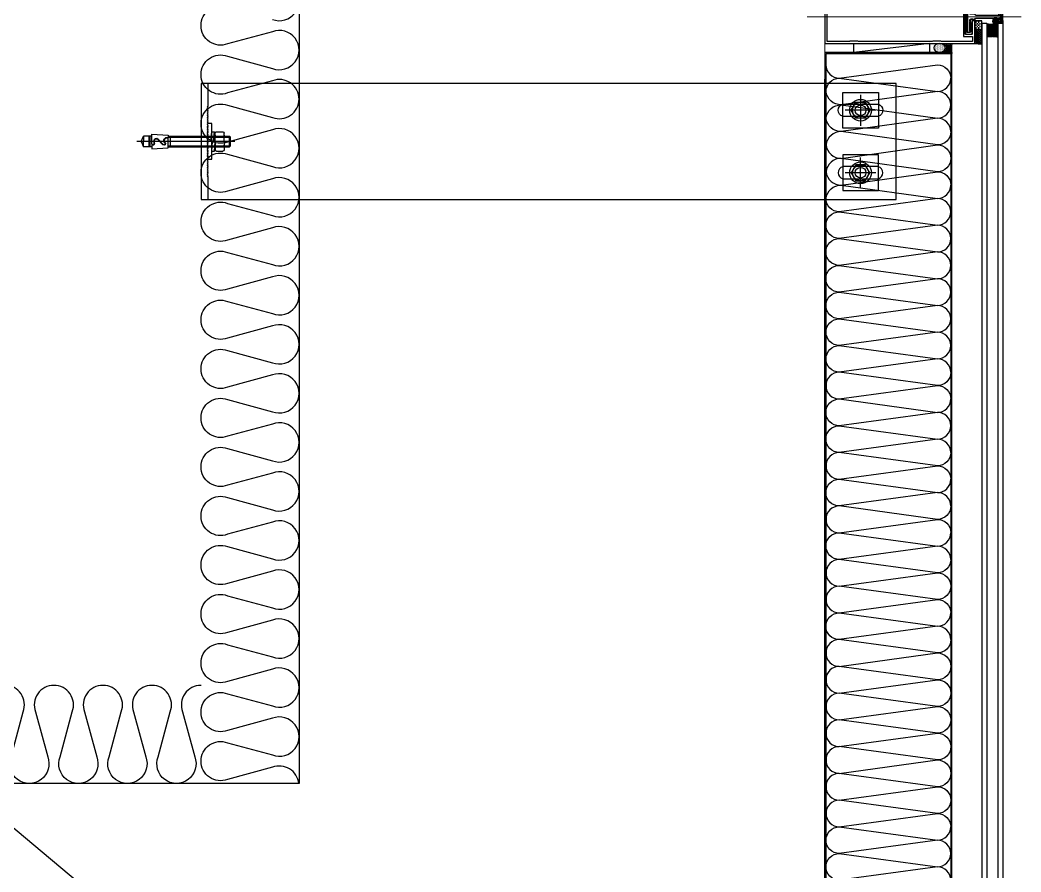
# Model space of a CAD drawing. Header units: millimetres. Extents: x 17311 to 801382, y -242618 to -104888.
# Drawn here: x 158792 to 159915, y -220068 to -219112 of the extents above; entities that cross this region are included whole.
import ezdxf

# ---------------------------------------------------------------- set-up
doc = ezdxf.new("R2010")
doc.units = ezdxf.units.MM
doc.header["$LTSCALE"] = 250
for name, color, linetype in [('A-ETC-8', 8, 'Continuous'), ('A-WIN', 4, 'Continuous'), ('B-AR', 7, 'Continuous'), ('EGI', 6, 'Continuous'), ('GLASS', 7, 'Continuous'), ('ISL', 251, 'Continuous'), ('polyamide', 6, 'Continuous'), ('SEALANT', 252, 'Continuous'), ('W200', 7, 'Continuous')]:
    doc.layers.add(name, color=color, linetype=linetype)
doc.layers.add('A-WIN-ELE', color=8, linetype='Continuous', lineweight=9)
doc.layers.add('CEN', color=1, linetype='Continuous', lineweight=9)
pattern_1 = [(90, (81579.6663, 89232.96467), (-0.15875, 0.079375), [0, -0.15875])]

# ---------------------------------------------------------------- blocks, each defined once
blk = doc.blocks.new('커튼월 히든바_F')
at = {"layer": 'GLASS', "transparency": 33554687}
h = blk.add_hatch(dxfattribs=at)
h.set_pattern_fill('ANSI37', color=253, scale=10, angle=90, style=0)
h.set_pattern_definition([(315, (-462.3626, 2021.3178), (0.8838835, 0.8838835), []), (45, (-462.3626, 2021.3178), (-0.8838835, 0.8838835), [])])
h.paths.add_polyline_path([(-182, 8.5, 0.198912), (-181.7, 7.8, 0.112366), (-194.3, 7.8, 0.198912), (-194, 8.5), (-194, 15.5), (-193, 15.5), (-193, 16.2, 0.414214), (-192.3, 15.5), (-183.8, 15.5, 0.414035), (-183.1, 16.2), (-183.1, 15.5), (-182, 15.5)])
at = {"layer": 'SEALANT', "transparency": 33554687}
h = blk.add_hatch(dxfattribs=at)
h.set_pattern_fill('ANSI37', color=253, scale=0.5)
h.set_pattern_definition([(225, (58237.0189, -22344.7967), (1.122532015, -1.122532015), []), (315, (58237.0189, -22344.7967), (1.122532015, 1.122532015), [])])
h.paths.add_polyline_path([(-168, 14.5), (-176, 14.5), (-176, 31, 0.032752), (-168, 30)])
at = {"layer": 'SEALANT'}
h = blk.add_hatch(dxfattribs=at)
h.set_pattern_fill('DASH', color=253, scale=0.5, angle=90, style=0)
h.set_pattern_definition([(270, (-24016.0779, 66483.7451), (1.5875, -1.5875), [1.5875, -1.5875])])
h.paths.add_polyline_path([(-168, 14.5), (-176, 14.5), (-176, 4.5), (-168, 4.5)])
h = blk.add_hatch(dxfattribs=at)
h.set_pattern_fill('DOTS', color=8, scale=10, angle=248.1986)
h.set_pattern_definition([(248.1986, (-86538.2096, -35092.0081), (0.464238432, -0.5222680618), [0, -0.625])])
edge = h.paths.add_edge_path()
edge.add_ellipse((-191.4, 4.9), major_axis=(0, 3.37), ratio=1, start_angle=0, end_angle=360, ccw=False)
at = {"layer": 'SEALANT', "transparency": 33554687}
h = blk.add_hatch(dxfattribs=at)
h.set_pattern_fill('DOTS', color=253, scale=0.1, angle=90)
h.set_pattern_definition(pattern_1)
h.paths.add_polyline_path([(-167.9, 2.7), (-166.1, 2.7), (-166.1, 2.9), (-166.1, 3.8), (-166.1, 4.5), (-167.5, 4.5, -0.362029), (-168, 4.9, -0.057613), (-168.3, 2.5), (-168.1, 2.7, -0.198912)])
h = blk.add_hatch(dxfattribs=at)
h.set_pattern_fill('DOTS', color=253, scale=0.1, angle=270)
h.set_pattern_definition(pattern_1)
h.paths.add_polyline_path([(-167.9, -2.7), (-166.1, -2.7), (-166.1, -3), (-166.1, -3.8), (-166.1, -4.5), (-167.5, -4.5, 0.362029), (-168, -4.9, 0.057613), (-168.3, -2.5), (-168.1, -2.7, 0.198912)])
at = {"layer": 'B-AR'}
for points in [[(-165.3, 19, -0.414214), (-164.3, 20), (-158, 20, -0.414214), (-157.5, 19.5), (-157.5, -19.5, -0.414214), (-158, -20), (-164.3, -20, -0.414214), (-165.3, -19), (-165.3, -4.7, 0.414214), (-165.5, -4.5), (-167.5, -4.5, 0.414214), (-168, -5), (-168, -30), (0, -30), (0, 30), (-168, 30), (-168, 5, 0.414214), (-167.5, 4.5), (-165.5, 4.5, 0.414214), (-165.3, 4.7)], [(-130.6, -28), (-165.2, -28, -0.414214), (-165.7, -27.5), (-165.7, -22.7, -0.414214), (-165.2, -22.2), (-155.8, -22.2, 0.414214), (-155.3, -21.7), (-155.3, 21.7, 0.414214), (-155.8, 22.2), (-165.2, 22.2, -0.414214), (-165.7, 22.7), (-165.7, 27.5, -0.414214), (-165.2, 28), (-130.6, 28), (-130.1, 27.5), (-120.9, 27.5), (-120.4, 28), (-37.6, 28), (-37.1, 27.5), (-27.9, 27.5), (-27.4, 28), (-3, 28, -0.414214), (-2.5, 27.5), (-2.5, -27.5, -0.414214), (-3, -28), (-27.4, -28), (-27.9, -27.5), (-37.1, -27.5), (-37.6, -28), (-120.4, -28), (-120.9, -27.5), (-130.1, -27.5)], [(-163.6, -2.7, -0.414214), (-162.6, -3.7), (-162.6, -4.6, 0.298217), (-162.9, -5.1, 0.298217), (-162.6, -5.5), (-162.6, -16.3, 0.298217), (-162.9, -16.8, 0.414214), (-162.4, -17.3), (-160.4, -17.3, 0.414214), (-159.9, -16.8, 0.236068), (-160.1, -16.4), (-160.1, -0.4, 0.236068), (-159.9, 0, 0.236068), (-160.1, 0.4), (-160.1, 16.4, 0.236068), (-159.9, 16.8, 0.414214), (-160.4, 17.3), (-162.4, 17.3, 0.414214), (-162.9, 16.8, 0.298217), (-162.6, 16.3), (-162.6, 5.5, 0.298217), (-162.9, 5.1, 0.298217), (-162.6, 4.6), (-162.6, 3.7, -0.414214), (-163.6, 2.7), (-167.9, 2.7, 0.198912), (-168.1, 2.7), (-169, 1.8, -0.198911), (-169.7, 1.5), (-195.8, 1.5, 0.414214), (-197.3, 0, 0.414214), (-195.8, -1.5), (-169.7, -1.5, -0.198912), (-169, -1.8), (-168.3, -2.5, 0.198912), (-167.6, -2.7)]]:
    blk.add_lwpolyline(points, format="xyb", close=True, dxfattribs=at)
at = {"layer": 'CEN', "ltscale": 0.005}
blk.add_line((20, 0), (-220, 0), dxfattribs=at)
at = {"layer": 'GLASS', "color": 1, "linetype": 'Continuous'}
for p, q in [((-193.3, 15.5, 0), (-193.3, 22.5, 0)), ((-182.8, 15.5, 0), (-182.8, 22.5, 0))]:
    blk.add_line(p, q, dxfattribs=at)
at = {"layer": 'GLASS', "color": 1, "linetype": 'Continuous', "elevation": 0}
for points in [[(-193, 15.5), (-193, 22.5), (-194, 22.5), (-194, 15.5)], [(-183.1, 15.5), (-183.1, 22.5), (-182, 22.5), (-182, 15.5)]]:
    blk.add_lwpolyline(points, close=True, dxfattribs=at)
for points in [[(-183.1, 16.2, -0.414214), (-183.8, 15.5), (-192.3, 15.5, -0.414214), (-193, 16.2), (-193, 22, -0.414214), (-192.5, 22.5), (-188.5, 22.5), (-188, 22), (-187.5, 22.5), (-183.6, 22.5, -0.414214), (-183.1, 22), (-183.1, 16.2)], [(-183.6, 16.2), (-183.6, 21.8, 0.414214), (-183.8, 22), (-192.3, 22, 0.414214), (-192.5, 21.8), (-192.5, 16.2, 0.414214), (-192.3, 16), (-183.8, 16, 0.414214), (-183.6, 16.2)]]:
    blk.add_lwpolyline(points, format="xyb", dxfattribs=at)
blk.add_lwpolyline([(-182, 8.5, 0.198912), (-181.7, 7.8, 0.112366), (-194.3, 7.8, 0.198912), (-194, 8.5), (-194, 15.5), (-193, 15.5), (-193, 16.2, 0.414214), (-192.3, 15.5), (-183.8, 15.5, 0.414035), (-183.1, 16.2), (-183.1, 15.5), (-182, 15.5)], format="xyb", close=True, dxfattribs=at)
at = {"layer": 'GLASS', "color": 8, "linetype": 'Continuous'}
for centre in [(-191.6, 21.2, 0), (-191.6, 19.7, 0), (-191.6, 18.2, 0), (-191.6, 16.7, 0), (-190.3, 21.2, 0), (-190.3, 19.7, 0), (-190.3, 18.2, 0), (-190.3, 16.7, 0), (-188.8, 21.2, 0), (-188.8, 19.7, 0), (-188.8, 18.2, 0), (-188.8, 16.7, 0), (-187.3, 21.2, 0), (-187.3, 19.7, 0), (-187.3, 18.2, 0), (-187.3, 16.7, 0), (-185.8, 21.2, 0), (-185.8, 19.7, 0), (-185.8, 18.2, 0), (-185.8, 16.7, 0), (-184.3, 21.2, 0), (-184.3, 19.7, 0), (-184.3, 18.2, 0), (-184.3, 16.7, 0)]:
    blk.add_circle(centre, 0.65, dxfattribs=at)
at = {"layer": 'polyamide', "color": 5}
blk.add_lwpolyline([(-159.7, -17.9), (-159.7, 0), (-159.7, -17.9), (-163.1, -17.9), (-163.1, -3.5), (-163.6, -3), (-166.1, -3), (-166.1, -3.8), (-165.6, -4.3), (-165.1, -4.3), (-165.1, -6.4), (-164.8, -6.7), (-164.8, -17), (-165.1, -17), (-165.1, -19), (-164.6, -19.5), (-158.2, -19.5), (-157.7, -19), (-157.7, -17), (-158, -17), (-158, -6.5), (-157.7, -6.5), (-157.7, -2), (-158, -2), (-158, 2), (-157.7, 2), (-157.7, 6.5), (-158, 6.5), (-158, 17), (-157.7, 17), (-157.7, 19), (-158.2, 19.5), (-164.6, 19.5), (-165.1, 19), (-165.1, 17), (-164.8, 17), (-164.8, 6.7), (-165.1, 6.4), (-165.1, 4.3), (-165.6, 4.3), (-166.1, 3.8), (-166.1, 2.9), (-163.6, 2.9), (-163.1, 3.4), (-163.1, 17.8), (-159.7, 17.8), (-159.7, 0)], dxfattribs=at)
at = {"layer": 'SEALANT', "color": 4}
blk.add_lwpolyline([(-168, 30, -0.032752), (-176, 31)], format="xyb", dxfattribs=at)
blk.add_lwpolyline([(-168, 14.5), (-176, 14.5), (-176, 4.5), (-168, 4.5)], close=True, dxfattribs=at)
at = {"layer": 'SEALANT', "color": 8}
for centre, start, end in [((-179.4, 5.1), 346.7784, 359.2245), ((-179.4, -5.1), 0.7755, 13.2216)]:
    blk.add_arc(centre, 11.4, start, end, dxfattribs=at)
at = {"layer": 'SEALANT', "color": 4, "extrusion": (0, 0, -1)}
blk.add_ellipse((-191.4, 4.9, 0), major_axis=(0, 3.37), ratio=1, dxfattribs=at)
blk = doc.blocks.new('m12 set anchor')
at = {"layer": 'A-ETC-8'}
for p, q in [((0, 26), (0, -84)), ((-11, 5.5), (-11, 12.5)), ((0, 14), (-9.5, 14)), ((-4.8, 21), (-6, 19.8)), ((-6, 19.8), (6, 19.8)), ((-6, -49), (-6, 19.8)), ((-5.5, 5.5), (-5.5, 12.5)), ((-4.8, 21), (4.8, 21)), ((-4.8, -49), (-4.8, 21)), ((0, 14), (9.5, 14)), ((6, 19.8), (4.8, 21)), ((4.8, -49), (4.8, 21)), ((5.5, 5.5), (5.5, 12.5)), ((6, -49), (6, 19.8)), ((11, 5.5), (11, 12.5)), ((-10.8, 3), (-0.5, 4)), ((-10.8, 0), (-10.8, 3)), ((-10.8, 0), (-0.5, 1)), ((-10.8, 0), (0.5, 0)), ((0, 4), (-9.5, 4)), ((-0.5, 1), (-0.5, 4)), ((10.7, 3), (-0.5, 3)), ((0, 4), (9.5, 4)), ((0.5, 2), (10.7, 3)), ((0.5, -1), (0.5, 2)), ((0.5, -1), (10.7, 0)), ((10.7, 0), (10.7, 3)), ((-8.2, -67), (-7, -49)), ((-7, -49), (0, -49)), ((6, -46.6), (-6, -46.6)), ((2.6, -60.8), (-3.6, -54.7)), ((2.9, -60.5), (-3.2, -54.4)), ((0, -49), (3.9, -49)), ((7, -49), (4.4, -49)), ((8.2, -67), (7, -49)), ((-3.6, -67), (-8.2, -67)), ((-6, -67), (-6, -76.6)), ((-2.4, -64.1), (1.2, -64.1)), ((-2.4, -64.6), (1.2, -64.6)), ((-2.4, -67), (0, -67)), ((0, -67), (8.2, -67)), ((6, -67), (6, -76.6)), ((6, -69.4), (-6, -69.4)), ((6, -70.6), (-6, -70.6)), ((0, -79), (-6, -76.6)), ((-6, -76.6), (0, -76.6)), ((6, -76.6), (0, -76.6)), ((0, -79), (6, -76.6))]:
    blk.add_line(p, q, dxfattribs=at)
for centre, radius, start, end in [((-9.5, 12.5), 1.47, 90, 180), ((-7, 12.5), 1.47, 0, 90), ((-4, 12.5), 1.47, 90, 180), ((4, 12.5), 1.47, 0, 90), ((7, 12.5), 1.47, 90, 180), ((9.5, 12.5), 1.47, 0, 90), ((-9.5, 5.5), 1.47, 180, 270), ((-7, 5.5), 1.47, 270, 0), ((-4, 5.5), 1.47, 180, 270), ((4, 5.5), 1.47, 270, 0), ((7, 5.5), 1.47, 180, 270), ((9.5, 5.5), 1.47, 270, 0), ((-2.4, -53.5), 1.68, 45, 225), ((-2.4, -53.5), 1.2, 45, 225), ((1, -50.1), 3.6, 225, 18.0378), ((1, -50.1), 3.12, 225, 20.9333), ((-2.4, -65.8), 1.68, 90, 225.5847), ((-2.4, -65.8), 1.2, 90, 270), ((1.2, -62.2), 2.4, 270, 45), ((1.2, -62.2), 1.92, 270, 45)]:
    blk.add_arc(centre, radius, start, end, dxfattribs=at)

msp = doc.modelspace()

# ---------------------------------------------------------------- hatches: boundary and pattern name
at = {"layer": 'SEALANT', "transparency": 33554687}
h = msp.add_hatch(dxfattribs=at)
h.set_pattern_fill('DOTS', color=253, scale=0.5)
h.set_pattern_definition([(360, (100265.4513, 28630.7731), (0.396875, 0.79375), [0, -0.79375])])
edge = h.paths.add_edge_path()
edge.add_line((159886.6, -219096.2), (159887.5, -219096.3))
edge.add_line((159887.5, -219096.3), (159888.2, -219096.5))
edge.add_line((159888.2, -219096.5), (159889, -219097))
edge.add_line((159889, -219097), (159889.6, -219097.6))
edge.add_line((159889.6, -219097.6), (159890.2, -219098.3))
edge.add_line((159890.2, -219098.3), (159890.6, -219099.1))
edge.add_line((159890.6, -219099.1), (159890.9, -219100.1))
edge.add_line((159890.9, -219100.1), (159891, -219101))
edge.add_line((159891, -219101), (159891, -219102))
edge.add_line((159891, -219102), (159890.9, -219103))
edge.add_line((159890.9, -219103), (159890.6, -219103.9))
edge.add_line((159890.6, -219103.9), (159890.2, -219104.8))
edge.add_line((159890.2, -219104.8), (159889.6, -219105.5))
edge.add_line((159889.6, -219105.5), (159889, -219106))
edge.add_line((159889, -219106), (159889.3, -219106.9))
edge.add_line((159889.3, -219106.9), (159891.1, -219106.9))
edge.add_arc((159891.1, -219108.4), 1.5, 270.0002, 450, ccw=False)
edge.add_line((159891.1, -219109.9), (159889.3, -219109.9))
edge.add_line((159889.3, -219109.9), (159889.3, -219116.1))
edge.add_arc((159881.5, -219078.9), 38.1, 281.706, 283.2479)
edge.add_line((159890.3, -219115.9), (159894.3, -219115.9))
edge.add_arc((159894.3, -219116.9), 1, 370.5973, 450, ccw=False)
edge.add_arc((160059, -219105.1), 164.2, 175.9946, 184.0727, ccw=False)
edge.add_arc((159892.3, -219093.2), 3, 270, 351.8057, ccw=False)
edge.add_line((159892.3, -219096.2), (159886.6, -219096.2))
h = msp.add_hatch(dxfattribs=at)
h.set_pattern_fill('DOTS', color=8, scale=0.5, angle=270, style=0)
h.set_pattern_definition([(270, (-12949144.9269, -375934.0273), (0.79375, -0.396875), [0, -0.79375])])
edge = h.paths.add_edge_path()
edge.add_ellipse((159824, -219143.4), major_axis=(-6.47, 0), ratio=0.77258, start_angle=0, end_angle=360, ccw=False)

# ---------------------------------------------------------------- linework, layer by layer
at = {"layer": 'A-ETC-8'}
for p, q in [((159735.3, -219196.2, 0), (159735.3, -219230.7, 0)), ((159752.5, -219213.4, 0), (159718, -219213.4, 0)), ((159735.3, -219300.7, 0), (159735.3, -219266.2, 0)), ((159752.5, -219283.4, 0), (159718, -219283.4, 0))]:
    msp.add_line(p, q, dxfattribs=at)
for points in [[(159775.3, -219183.4), (158995.3, -219183.4), (158995.3, -219313.4), (159775.3, -219313.4)], [(159715.3, -219193.4), (159755.3, -219193.4), (159755.3, -219233.4), (159715.3, -219233.4)], [(159745.6, -219213.4), (159740.4, -219222.4), (159730.1, -219222.4), (159724.9, -219213.4), (159730.1, -219204.4), (159740.4, -219204.4)], [(159007.3, -219268.4), (159007.3, -219228.4), (159003.3, -219228.4), (159002.3, -219229.4), (159003.3, -219230.4), (159002.3, -219231.4), (159003.3, -219232.4), (159002.3, -219233.4), (159003.3, -219234.4), (159002.3, -219235.4), (159003.3, -219236.4), (159002.3, -219237.4), (159003.3, -219238.4), (159002.3, -219239.4), (159003.3, -219240.4), (159002.3, -219241.4), (159003.3, -219242.4), (159002.3, -219243.4), (159003.3, -219244.4), (159002.3, -219245.4), (159003.3, -219246.4), (159002.3, -219247.4), (159003.3, -219248.4), (159002.3, -219249.4), (159003.3, -219250.4), (159002.3, -219251.4), (159003.3, -219252.4), (159002.3, -219253.4), (159003.3, -219254.4), (159002.3, -219255.4), (159003.3, -219256.4), (159002.3, -219257.4), (159003.3, -219258.4), (159002.3, -219259.4), (159003.3, -219260.4), (159002.3, -219261.4), (159003.3, -219262.4), (159002.3, -219263.4), (159003.3, -219264.4), (159002.3, -219265.4), (159003.3, -219266.4), (159002.3, -219267.4), (159003.3, -219268.4)], [(159715.3, -219303.4), (159755.3, -219303.4), (159755.3, -219263.4), (159715.3, -219263.4)], [(159745.6, -219283.4), (159740.4, -219274.4), (159730.1, -219274.4), (159724.9, -219283.4), (159730.1, -219292.4), (159740.4, -219292.4)]]:
    msp.add_lwpolyline(points, close=True, dxfattribs=at)
msp.add_lwpolyline([(159003.3, -219208.4), (159003.3, -219183.4), (158995.3, -219183.4), (158995.3, -219313.4), (159003.3, -219313.4), (159003.3, -219288.4), (159002.3, -219287.4), (159003.3, -219286.4), (159002.3, -219285.4), (159003.3, -219284.4), (159002.3, -219283.4), (159003.3, -219282.4), (159002.3, -219281.4), (159003.3, -219280.4), (159002.3, -219279.4), (159003.3, -219278.4), (159002.3, -219277.4), (159003.3, -219276.4), (159002.3, -219275.4), (159003.3, -219274.4), (159002.3, -219273.4), (159003.3, -219272.4), (159002.3, -219271.4), (159003.3, -219270.4), (159002.3, -219269.4), (159003.3, -219268.4), (159002.3, -219267.4), (159003.3, -219266.4), (159002.3, -219265.4), (159003.3, -219264.4), (159002.3, -219263.4), (159003.3, -219262.4), (159002.3, -219261.4), (159003.3, -219260.4), (159002.3, -219259.4), (159003.3, -219258.4), (159002.3, -219257.4), (159003.3, -219256.4), (159002.3, -219255.4), (159003.3, -219254.4), (159002.3, -219253.4), (159003.3, -219252.4), (159002.3, -219251.4), (159003.3, -219250.4), (159002.3, -219249.4), (159003.3, -219248.4), (159002.3, -219247.4), (159003.3, -219246.4), (159002.3, -219245.4), (159003.3, -219244.4), (159002.3, -219243.4), (159003.3, -219242.4), (159002.3, -219241.4), (159003.3, -219240.4), (159002.3, -219239.4), (159003.3, -219238.4), (159002.3, -219237.4), (159003.3, -219236.4), (159002.3, -219235.4), (159003.3, -219234.4), (159002.3, -219233.4), (159003.3, -219232.4), (159002.3, -219231.4), (159003.3, -219230.4), (159002.3, -219229.4), (159003.3, -219228.4), (159002.3, -219227.4), (159003.3, -219226.4), (159002.3, -219225.4), (159003.3, -219224.4), (159002.3, -219223.4), (159003.3, -219222.4), (159002.3, -219221.4), (159003.3, -219220.4), (159002.3, -219219.4), (159003.3, -219218.4), (159002.3, -219217.4), (159003.3, -219216.4), (159002.3, -219215.4), (159003.3, -219214.4), (159002.3, -219213.4), (159003.3, -219212.4), (159002.3, -219211.4), (159003.3, -219210.4), (159002.3, -219209.4), (159003.3, -219208.4)], dxfattribs=at)
at = {"layer": 'A-ETC-8', "elevation": 0}
for points in [[(159715.3, -219220.1, -0.745357), (159715.3, -219206.7, -0.632456)], [(159715.3, -219206.7, -0.072565), (159717.3, -219206.4), (159753.3, -219206.4, -0.072565), (159755.3, -219206.7)], [(159755.3, -219206.7, -0.745355), (159755.3, -219220.1)], [(159755.3, -219220.1, -0.072565), (159753.3, -219220.4), (159717.3, -219220.4, -0.072565), (159715.3, -219220.1, -0.072565)], [(159715.3, -219276.7, 0.745357), (159715.3, -219290.1, 0.632456)], [(159755.3, -219276.7, 0.072565), (159753.3, -219276.4), (159717.3, -219276.4, 0.072565), (159715.3, -219276.7, 0.072565)], [(159755.3, -219290.1, 0.745355), (159755.3, -219276.7)], [(159715.3, -219290.1, 0.072565), (159717.3, -219290.4), (159753.3, -219290.4, 0.072565), (159755.3, -219290.1)]]:
    msp.add_lwpolyline(points, format="xyb", dxfattribs=at)
msp.add_lwpolyline([(159797.2, -220868.2), (158671.9, -219924.1), (158614.1, -219993), (159739.3, -220937.2)], close=True, dxfattribs=at)
at = {"layer": 'A-ETC-8'}
for centre, radius in [((159735.3, -219213.4, 0), 12.2), ((159735.3, -219213.4, 0), 9), ((159735.3, -219213.4, 0), 6), ((159735.3, -219283.4, 0), 12.2), ((159735.3, -219283.4, 0), 9), ((159735.3, -219283.4, 0), 6)]:
    msp.add_circle(centre, radius, dxfattribs=at)
at = {"layer": 'A-WIN', "elevation": 0}
for points in [[(159871.3, -221149.9, 0.414214), (159872.3, -221150.9), (159876.3, -221150.9, 0.414214), (159877.3, -221149.9), (159877.3, -219116.9, 0.414214), (159876.3, -219115.9), (159872.3, -219115.9, 0.414214), (159871.3, -219116.9)], [(159889.3, -221149.9, 0.414214), (159890.3, -221150.9), (159894.3, -221150.9, 0.414214), (159895.3, -221149.9), (159895.3, -219116.9, 0.414214), (159894.3, -219115.9), (159890.3, -219115.9, 0.414214), (159889.3, -219116.9)]]:
    msp.add_lwpolyline(points, format="xyb", close=True, dxfattribs=at)
at = {"layer": 'A-WIN-ELE', "elevation": 0}
msp.add_lwpolyline([(159695.3, -225628.4), (159695.3, -219138.4)], dxfattribs=at)
at = {"layer": 'EGI', "color": 8}
for p, q in [((159812.7, -219138.4, 0), (159727.7, -219148.4, 0)), ((159695.3, -221088.4, 0), (159695.3, -219178.4, 0)), ((159696.5, -221088.4, 0), (159696.5, -219178.4, 0))]:
    msp.add_line(p, q, dxfattribs=at)
at = {"layer": 'ISL'}
for p, q in [((159105.3, -218598.4), (159105.3, -219968.4)), ((159105.3, -219968.4), (158285.3, -219968.4))]:
    msp.add_line(p, q, dxfattribs=at)
at = {"layer": 'ISL', "elevation": 0}
for points in [[(159075.4, -219111.5, 1.449198), (159075.4, -219070.3)], [(159105.1, -219968.4, 0.489145), (159075.4, -219950.3), (159025.1, -219964, -0.524856), (158995.3, -219943.4, -0.524856), (159025.1, -219922.8), (159075.4, -219936.5, 1.449198), (159075.4, -219895.3), (159025.1, -219909, -0.524856), (158995.3, -219888.4, -0.524856), (159025.1, -219867.8), (159075.4, -219881.5, 1.449198), (159075.4, -219840.3), (159025.1, -219854, -0.524856), (158995.3, -219833.4, -0.524856), (159025.1, -219812.8), (159075.4, -219826.5, 1.449198), (159075.4, -219785.3), (159025.1, -219799, -0.524856), (158995.3, -219778.4, -0.524856), (159025.1, -219757.8), (159075.4, -219771.5, 1.449198), (159075.4, -219730.3), (159025.1, -219744, -0.524856), (158995.3, -219723.4, -0.524856), (159025.1, -219702.8), (159075.4, -219716.5, 1.449198), (159075.4, -219675.3), (159025.1, -219689, -0.524856), (158995.3, -219668.4, -0.524856), (159025.1, -219647.8), (159075.4, -219661.5, 1.449198), (159075.4, -219620.3), (159025.1, -219634, -0.524856), (158995.3, -219613.4, -0.524856), (159025.1, -219592.8), (159075.4, -219606.5, 1.449198), (159075.4, -219565.3), (159025.1, -219579, -0.524856), (158995.3, -219558.4, -0.524856), (159025.1, -219537.8), (159075.4, -219551.5, 1.449198), (159075.4, -219510.3), (159025.1, -219524, -0.524856), (158995.3, -219503.4, -0.524856), (159025.1, -219482.8), (159075.4, -219496.5, 1.449198), (159075.4, -219455.3), (159025.1, -219469, -0.524856), (158995.3, -219448.4, -0.524856), (159025.1, -219427.8), (159075.4, -219441.5, 1.449198), (159075.4, -219400.3), (159025.1, -219414, -0.524856), (158995.3, -219393.4, -0.524856), (159025.1, -219372.8), (159075.4, -219386.5, 1.449198), (159075.4, -219345.3), (159025.1, -219359, -0.524856), (158995.3, -219338.4, -0.524856), (159025.1, -219317.8), (159075.4, -219331.5, 1.449198), (159075.4, -219290.3), (159025.1, -219304, -0.524856), (158995.3, -219283.4, -0.524856), (159025.1, -219262.8), (159075.4, -219276.5, 1.449198), (159075.4, -219235.3), (159025.1, -219249, -0.524856), (158995.3, -219228.4, -0.524856), (159025.1, -219207.8), (159075.4, -219221.5, 0.524933), (159105.3, -219200.9, 0.524933), (159075.4, -219180.3), (159025.1, -219194, -0.524856), (158995.3, -219173.4, -0.524856), (159025.1, -219152.8), (159075.4, -219166.5, 1.449198), (159075.4, -219125.3), (159025.1, -219139, -0.524856), (158995.3, -219118.4, -0.524856), (159025.1, -219097.8)], [(159837.7, -219149.6, 0.414214), (159836.5, -219148.4), (159696.5, -219148.4, 0.414214), (159695.3, -219149.6), (159695.3, -219178.4), (159696.5, -219178.4), (159696.5, -219149.6), (159836.5, -219149.6), (159836.5, -221117.2), (159696.5, -221117.2), (159696.5, -221088.4), (159695.3, -221088.4), (159695.3, -221117.2, 0.414214), (159696.5, -221118.4), (159836.5, -221118.4, 0.414214), (159837.7, -221117.2), (159837.7, -219149.6)], [(159696.5, -219161.9, 0.009629), (159696.4, -219162.4, 0.414316), (159711.4, -219177.4), (159821.5, -219162.4, -0.414316), (159836.5, -219177.3)], [(159836.5, -219207.3, 0.414316), (159821.5, -219192.4), (159713.6, -219207.3, -0.385212), (159696.5, -219192.3, -0.414316), (159711.4, -219177.4), (159821.5, -219192.3, 0.414316), (159836.5, -219177.3)], [(159836.5, -219237.3, 0.414316), (159821.5, -219222.3), (159713.6, -219237.3, -0.385212), (159696.5, -219222.3, -0.385212), (159713.6, -219207.3), (159821.5, -219222.3, 0.414316), (159836.5, -219207.3)], [(159836.5, -219237.3, -0.414316), (159821.5, -219252.3), (159713.6, -219237.3, 0.385212), (159696.5, -219252.3, 0.385212), (159713.6, -219267.3), (159821.5, -219252.3, -0.414316), (159836.5, -219267.3)], [(159836.5, -219267.3, -0.414316), (159821.5, -219282.3), (159713.6, -219267.3, 0.385212), (159696.5, -219282.3, 0.385212), (159713.6, -219297.3), (159821.5, -219282.3, -0.414316), (159836.5, -219297.3)], [(159836.5, -219327.3, 0.414316), (159821.5, -219312.3), (159711.4, -219327.3, -0.414316), (159696.5, -219312.3, -0.385212), (159713.6, -219297.3), (159821.5, -219312.3, 0.414316), (159836.5, -219297.3)], [(159836.5, -219357.3, 0.414316), (159821.5, -219342.3), (159711.4, -219357.3, -0.414316), (159696.5, -219342.3, -0.414316), (159711.4, -219327.3), (159821.5, -219342.3, 0.414316), (159836.5, -219327.3)], [(159836.5, -219387.3, 0.414316), (159821.5, -219372.3), (159711.4, -219387.3, -0.414316), (159696.5, -219372.3, -0.414316), (159711.4, -219357.3), (159821.5, -219372.3, 0.414316), (159836.5, -219357.3)], [(159836.5, -219417.3, 0.414316), (159821.5, -219402.3), (159711.4, -219417.3, -0.414316), (159696.5, -219402.3, -0.414316), (159711.4, -219387.3), (159821.5, -219402.3, 0.414316), (159836.5, -219387.3)], [(159836.5, -219447.3, 0.414316), (159821.5, -219432.3), (159711.4, -219447.3, -0.414316), (159696.5, -219432.3, -0.414316), (159711.4, -219417.3), (159821.5, -219432.3, 0.414316), (159836.5, -219417.3)], [(159836.5, -219477.3, 0.414316), (159821.5, -219462.3), (159711.4, -219477.2, -0.414316), (159696.5, -219462.3, -0.414316), (159711.4, -219447.3), (159821.5, -219462.2, 0.414316), (159836.5, -219447.3)], [(159836.5, -219507.2, 0.414316), (159821.5, -219492.3), (159711.4, -219507.2, -0.414316), (159696.5, -219492.2, -0.414316), (159711.4, -219477.3), (159821.5, -219492.2, 0.414316), (159836.5, -219477.2)], [(159836.5, -219507.2, -0.414316), (159821.5, -219522.2), (159711.4, -219507.2, 0.414316), (159696.5, -219522.2, 0.414316), (159711.4, -219537.2), (159821.5, -219522.2, -0.414316), (159836.5, -219537.2)], [(159836.5, -219567.2, 0.414316), (159821.5, -219552.2), (159711.4, -219567.2, -0.414316), (159696.5, -219552.2, -0.414316), (159711.4, -219537.2), (159821.5, -219552.2, 0.414316), (159836.5, -219537.2)], [(159836.5, -219597.2, 0.414316), (159821.5, -219582.2), (159711.4, -219597.2, -0.414316), (159696.5, -219582.2, -0.414316), (159711.4, -219567.2), (159821.5, -219582.2, 0.414316), (159836.5, -219567.2)], [(159836.5, -219597.2, -0.414316), (159821.5, -219612.2), (159711.4, -219597.2, 0.414316), (159696.5, -219612.2, 0.414316), (159711.4, -219627.2), (159821.5, -219612.2, -0.414316), (159836.5, -219627.2)], [(159836.5, -219657.2, 0.414316), (159821.5, -219642.2), (159711.4, -219657.2, -0.414316), (159696.5, -219642.2, -0.414316), (159711.4, -219627.2), (159821.5, -219642.2, 0.414316), (159836.5, -219627.2)], [(159836.5, -219657.2, -0.414316), (159821.5, -219672.2), (159711.4, -219657.2, 0.414316), (159696.5, -219672.2, 0.414316), (159711.4, -219687.2), (159821.5, -219672.2, -0.414316), (159836.5, -219687.2)], [(159836.5, -219717.2, 0.414316), (159821.5, -219702.2), (159711.4, -219717.1, -0.414316), (159696.5, -219702.2, -0.414316), (159711.4, -219687.2), (159821.5, -219702.1, 0.414316), (159836.5, -219687.2)], [(159836.5, -219717.1, -0.414316), (159821.5, -219732.1), (159711.4, -219717.2, 0.414316), (159696.5, -219732.1, 0.414316), (159711.4, -219747.1), (159821.5, -219732.2, -0.414316), (159836.5, -219747.1)], [(159836.5, -219747.1, -0.414316), (159821.5, -219762.1), (159711.4, -219747.1, 0.414316), (159696.5, -219762.1, 0.414316), (159711.4, -219777.1), (159821.5, -219762.1, -0.414316), (159836.5, -219777.1)], [(159836.5, -219807.1, 0.414316), (159821.5, -219792.1), (159711.4, -219807.1, -0.414316), (159696.5, -219792.1, -0.414316), (159711.4, -219777.1), (159821.5, -219792.1, 0.414316), (159836.5, -219777.1)], [(159836.5, -219807.1, -0.414316), (159821.5, -219822.1), (159711.4, -219807.1, 0.414316), (159696.5, -219822.1, 0.414316), (159711.4, -219837.1), (159821.5, -219822.1, -0.414316), (159836.5, -219837.1)], [(159836.5, -219837.1, -0.414316), (159821.5, -219852.1), (159711.4, -219837.1, 0.414316), (159696.5, -219852.1, 0.414316), (159711.4, -219867.1), (159821.5, -219852.1, -0.414316), (159836.5, -219867.1)], [(158995.3, -219858.4, 0.524856), (158974.7, -219888.2), (158988.3, -219938.6, -1.449198), (158947.2, -219938.6), (158960.8, -219888.2, 0.524856), (158940.3, -219858.4, 0.524856), (158919.7, -219888.2), (158933.3, -219938.6, -1.449198), (158892.2, -219938.6), (158905.8, -219888.2, 0.524856), (158885.3, -219858.4, 0.524856), (158864.7, -219888.2), (158878.3, -219938.6, -1.449198), (158837.2, -219938.6), (158850.8, -219888.2, 0.524856), (158830.3, -219858.4, 0.524856), (158809.7, -219888.2), (158823.3, -219938.6, -1.449198), (158782.2, -219938.6), (158795.8, -219888.2, 0.524856), (158775.3, -219858.4, 0.524856)], [(159836.5, -219867.1, -0.414316), (159821.5, -219882.1), (159711.4, -219867.1, 0.414316), (159696.5, -219882.1, 0.414316), (159711.4, -219897.1), (159821.5, -219882.1, -0.414316), (159836.5, -219897.1)], [(159836.5, -219897.1, -0.414316), (159821.5, -219912.1), (159711.4, -219897.1, 0.414316), (159696.5, -219912.1, 0.414316), (159711.4, -219927.1), (159821.5, -219912.1, -0.414316), (159836.5, -219927.1)], [(159836.5, -219927.1, -0.414316), (159821.5, -219942.1), (159711.4, -219927.1, 0.414316), (159696.5, -219942.1, 0.414316), (159711.4, -219957.1), (159821.5, -219942.1, -0.414316), (159836.5, -219957.1)], [(159836.5, -219957.1, -0.414316), (159821.5, -219972.1), (159711.4, -219957.1, 0.414316), (159696.5, -219972.1, 0.414316), (159711.4, -219987.1), (159821.5, -219972.1, -0.414316), (159836.5, -219987.1)], [(159836.5, -219987.1, -0.414316), (159821.5, -220002), (159711.4, -219987.1, 0.414316), (159696.5, -220002.1, 0.414316), (159711.4, -220017), (159821.5, -220002.1, -0.414316), (159836.5, -220017.1)], [(159836.5, -220047, 0.414316), (159821.5, -220032.1), (159711.4, -220047, -0.414316), (159696.5, -220032, -0.414316), (159711.4, -220017.1), (159821.5, -220032, 0.414316), (159836.5, -220017)], [(159836.5, -220077, 0.414316), (159821.5, -220062), (159711.4, -220077, -0.414316), (159696.5, -220062, -0.414316), (159711.4, -220047), (159821.5, -220062, 0.414316), (159836.5, -220047)]]:
    msp.add_lwpolyline(points, format="xyb", dxfattribs=at)
msp.add_lwpolyline([(159812.7, -219148.4), (159727.7, -219148.4), (159727.7, -219138.4), (159812.7, -219138.4)], close=True, dxfattribs=at)
at = {"layer": 'SEALANT', "color": 4, "elevation": 0}
msp.add_lwpolyline([(159895.3, -219116.9, -0.036427), (159895.3, -219093.2)], format="xyb", dxfattribs=at)
at = {"layer": 'SEALANT', "color": 8}
for radius, start, end in [(42.7, 172.473, 173.2306), (41.2, 172.1976, 174.0644), (39.7, 171.9012, 175.8945), (38.2, 171.5814, 186.6055), (36.7, 171.2351, 186.8764), (35.2, 170.859, 187.1705), (33.7, 170.449, 187.491), (42.7, 185.2159, 185.9076), (41.2, 184.3615, 186.1232), (39.7, 182.5109, 186.3552)]:
    msp.add_arc((159869.4, -219144, 0), radius, start, end, dxfattribs=at)
at = {"layer": 'SEALANT', "color": 4}
msp.add_arc((159869.4, -219144, 0), 32.2, 170.0003, 189.9998, dxfattribs=at)
at = {"layer": 'SEALANT', "color": 4, "extrusion": (0, 0, -1)}
msp.add_ellipse((159824, -219143.4, 0), major_axis=(-6.47, 0), ratio=0.77258, dxfattribs=at)

# ---------------------------------------------------------------- block references
at = {"layer": 'A-ETC-8', "xscale": -1, "rotation": 270}
msp.add_blockref('m12 set anchor', (159007.3, -219248.4), dxfattribs=at)
at = {"layer": 'W200', "rotation": 180}
msp.add_blockref('커튼월 히든바_F', (159695.3, -219108.4, 0), dxfattribs=at)

doc.saveas('drawing.dxf')
